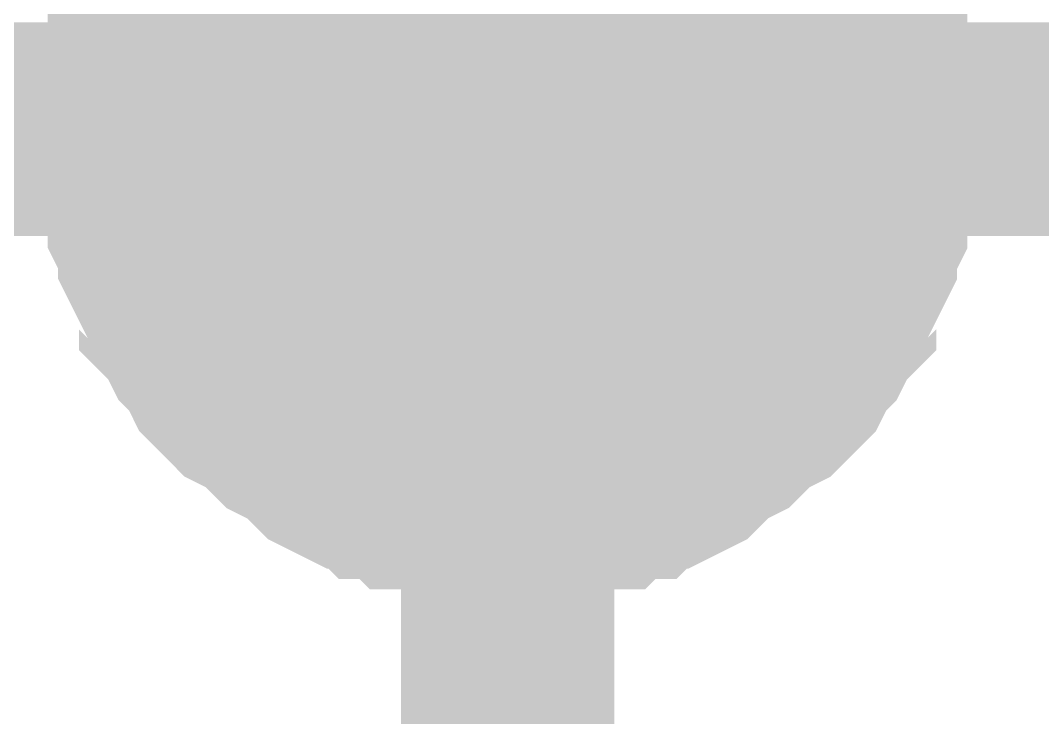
# Model space of a CAD drawing. Header units: inches. Extents: x 0 to 31.5, y 0 to 22.3.
# Drawn here: x 4.3756 to 4.4321, y 17.8674 to 17.906 of the extents above; entities that cross this region are included whole.
import ezdxf

# ---------------------------------------------------------------- set-up
doc = ezdxf.new("R2010")
doc.units = ezdxf.units.IN
doc.header["$MEASUREMENT"] = 0
doc.layers.add('Sheet', color=255, linetype='Continuous')

msp = doc.modelspace()

# ---------------------------------------------------------------- linework, layer by layer
at = {"layer": 'Sheet'}
msp.add_lwpolyline([(4.39, 17.9, 0.02, 0.02, 1), (4.41, 17.9, 0.02, 0.02, 1)], format="xyseb", close=True, dxfattribs=at)
for points in [[(4.382464, 17.899954, 0.0118, 0.0118, 0), (4.382464, 17.901102, 0.0118, 0.0118, 0), (4.382464, 17.902251, 0.0118, 0.0118, 0), (4.382464, 17.902825, 0.0118, 0.0118, 0), (4.383038, 17.903974, 0.0118, 0.0118, 0), (4.383038, 17.905122, 0.0118, 0.0118, 0), (4.383612, 17.905696, 0.0118, 0.0118, 0), (4.383612, 17.906845, 0.0118, 0.0118, 0), (4.384186, 17.907419, 0.0118, 0.0118, 0), (4.38476, 17.908568, 0.0118, 0.0118, 0), (4.38476, 17.909142, 0.0118, 0.0118, 0), (4.385335, 17.91029, 0.0118, 0.0118, 0), (4.385909, 17.910865, 0.0118, 0.0118, 0), (4.386483, 17.911439, 0.0118, 0.0118, 0), (4.387057, 17.912588, 0.0118, 0.0118, 0)], [(4.382464, 17.899954, 0.0118, 0.0118, 0), (4.382464, 17.901102, 0.0118, 0.0118, 0), (4.382464, 17.902251, 0.0118, 0.0118, 0), (4.382464, 17.902825, 0.0118, 0.0118, 0), (4.383038, 17.903974, 0.0118, 0.0118, 0), (4.383038, 17.905122, 0.0118, 0.0118, 0), (4.383612, 17.905696, 0.0118, 0.0118, 0), (4.383612, 17.906845, 0.0118, 0.0118, 0), (4.384186, 17.907419, 0.0118, 0.0118, 0), (4.38476, 17.908568, 0.0118, 0.0118, 0), (4.38476, 17.909142, 0.0118, 0.0118, 0), (4.385335, 17.91029, 0.0118, 0.0118, 0), (4.385909, 17.910865, 0.0118, 0.0118, 0), (4.386483, 17.911439, 0.0118, 0.0118, 0), (4.387057, 17.912588, 0.0118, 0.0118, 0)], [(4.382464, 17.899954, 0.0118, 0.0118, 0), (4.382464, 17.901102, 0.0118, 0.0118, 0), (4.382464, 17.902251, 0.0118, 0.0118, 0), (4.382464, 17.902825, 0.0118, 0.0118, 0), (4.383038, 17.903974, 0.0118, 0.0118, 0), (4.383038, 17.905122, 0.0118, 0.0118, 0), (4.383612, 17.905696, 0.0118, 0.0118, 0), (4.383612, 17.906845, 0.0118, 0.0118, 0), (4.384186, 17.907419, 0.0118, 0.0118, 0), (4.38476, 17.908568, 0.0118, 0.0118, 0), (4.38476, 17.909142, 0.0118, 0.0118, 0), (4.385335, 17.91029, 0.0118, 0.0118, 0), (4.385909, 17.910865, 0.0118, 0.0118, 0), (4.386483, 17.911439, 0.0118, 0.0118, 0), (4.387057, 17.912588, 0.0118, 0.0118, 0)], [(4.382464, 17.899954, 0.0118, 0.0118, 0), (4.382464, 17.901102, 0.0118, 0.0118, 0), (4.382464, 17.902251, 0.0118, 0.0118, 0), (4.382464, 17.902825, 0.0118, 0.0118, 0), (4.383038, 17.903974, 0.0118, 0.0118, 0), (4.383038, 17.905122, 0.0118, 0.0118, 0), (4.383612, 17.905696, 0.0118, 0.0118, 0), (4.383612, 17.906845, 0.0118, 0.0118, 0), (4.384186, 17.907419, 0.0118, 0.0118, 0), (4.38476, 17.908568, 0.0118, 0.0118, 0), (4.38476, 17.909142, 0.0118, 0.0118, 0), (4.385335, 17.91029, 0.0118, 0.0118, 0), (4.385909, 17.910865, 0.0118, 0.0118, 0), (4.386483, 17.911439, 0.0118, 0.0118, 0), (4.387057, 17.912588, 0.0118, 0.0118, 0)], [(4.418061, 17.912588, 0.0118, 0.0118, 0), (4.418635, 17.911439, 0.0118, 0.0118, 0), (4.419209, 17.910865, 0.0118, 0.0118, 0), (4.419783, 17.91029, 0.0118, 0.0118, 0), (4.420358, 17.909142, 0.0118, 0.0118, 0), (4.420358, 17.908568, 0.0118, 0.0118, 0), (4.420932, 17.907419, 0.0118, 0.0118, 0), (4.421506, 17.906845, 0.0118, 0.0118, 0), (4.421506, 17.905696, 0.0118, 0.0118, 0), (4.42208, 17.905122, 0.0118, 0.0118, 0), (4.42208, 17.903974, 0.0118, 0.0118, 0), (4.422654, 17.902825, 0.0118, 0.0118, 0), (4.422654, 17.902251, 0.0118, 0.0118, 0), (4.422654, 17.901102, 0.0118, 0.0118, 0), (4.422654, 17.899954, 0.0118, 0.0118, 0)], [(4.418061, 17.912588, 0.0118, 0.0118, 0), (4.418635, 17.911439, 0.0118, 0.0118, 0), (4.419209, 17.910865, 0.0118, 0.0118, 0), (4.419783, 17.91029, 0.0118, 0.0118, 0), (4.420358, 17.909142, 0.0118, 0.0118, 0), (4.420358, 17.908568, 0.0118, 0.0118, 0), (4.420932, 17.907419, 0.0118, 0.0118, 0), (4.421506, 17.906845, 0.0118, 0.0118, 0), (4.421506, 17.905696, 0.0118, 0.0118, 0), (4.42208, 17.905122, 0.0118, 0.0118, 0), (4.42208, 17.903974, 0.0118, 0.0118, 0), (4.422654, 17.902825, 0.0118, 0.0118, 0), (4.422654, 17.902251, 0.0118, 0.0118, 0), (4.422654, 17.901102, 0.0118, 0.0118, 0), (4.422654, 17.899954, 0.0118, 0.0118, 0)], [(4.418061, 17.912588, 0.0118, 0.0118, 0), (4.418635, 17.911439, 0.0118, 0.0118, 0), (4.419209, 17.910865, 0.0118, 0.0118, 0), (4.419783, 17.91029, 0.0118, 0.0118, 0), (4.420358, 17.909142, 0.0118, 0.0118, 0), (4.420358, 17.908568, 0.0118, 0.0118, 0), (4.420932, 17.907419, 0.0118, 0.0118, 0), (4.421506, 17.906845, 0.0118, 0.0118, 0), (4.421506, 17.905696, 0.0118, 0.0118, 0), (4.42208, 17.905122, 0.0118, 0.0118, 0), (4.42208, 17.903974, 0.0118, 0.0118, 0), (4.422654, 17.902825, 0.0118, 0.0118, 0), (4.422654, 17.902251, 0.0118, 0.0118, 0), (4.422654, 17.901102, 0.0118, 0.0118, 0), (4.422654, 17.899954, 0.0118, 0.0118, 0)], [(4.418061, 17.912588, 0.0118, 0.0118, 0), (4.418635, 17.911439, 0.0118, 0.0118, 0), (4.419209, 17.910865, 0.0118, 0.0118, 0), (4.419783, 17.91029, 0.0118, 0.0118, 0), (4.420358, 17.909142, 0.0118, 0.0118, 0), (4.420358, 17.908568, 0.0118, 0.0118, 0), (4.420932, 17.907419, 0.0118, 0.0118, 0), (4.421506, 17.906845, 0.0118, 0.0118, 0), (4.421506, 17.905696, 0.0118, 0.0118, 0), (4.42208, 17.905122, 0.0118, 0.0118, 0), (4.42208, 17.903974, 0.0118, 0.0118, 0), (4.422654, 17.902825, 0.0118, 0.0118, 0), (4.422654, 17.902251, 0.0118, 0.0118, 0), (4.422654, 17.901102, 0.0118, 0.0118, 0), (4.422654, 17.899954, 0.0118, 0.0118, 0)], [(4.382464, 17.899954, 0.0039, 0.0039, 0), (4.382464, 17.901102, 0.0039, 0.0039, 0), (4.382464, 17.902251, 0.0039, 0.0039, 0), (4.382464, 17.902825, 0.0039, 0.0039, 0), (4.383038, 17.903974, 0.0039, 0.0039, 0), (4.383038, 17.905122, 0.0039, 0.0039, 0), (4.383612, 17.905696, 0.0039, 0.0039, 0), (4.383612, 17.906845, 0.0039, 0.0039, 0), (4.384186, 17.907419, 0.0039, 0.0039, 0), (4.38476, 17.908568, 0.0039, 0.0039, 0)], [(4.382464, 17.899954, 0.0039, 0.0039, 0), (4.382464, 17.901102, 0.0039, 0.0039, 0), (4.382464, 17.902251, 0.0039, 0.0039, 0), (4.382464, 17.902825, 0.0039, 0.0039, 0), (4.383038, 17.903974, 0.0039, 0.0039, 0), (4.383038, 17.905122, 0.0039, 0.0039, 0), (4.383612, 17.905696, 0.0039, 0.0039, 0), (4.383612, 17.906845, 0.0039, 0.0039, 0), (4.384186, 17.907419, 0.0039, 0.0039, 0), (4.38476, 17.908568, 0.0039, 0.0039, 0)], [(4.382464, 17.899954, 0.0039, 0.0039, 0), (4.382464, 17.901102, 0.0039, 0.0039, 0), (4.382464, 17.902251, 0.0039, 0.0039, 0), (4.382464, 17.902825, 0.0039, 0.0039, 0), (4.383038, 17.903974, 0.0039, 0.0039, 0), (4.383038, 17.905122, 0.0039, 0.0039, 0), (4.383612, 17.905696, 0.0039, 0.0039, 0), (4.383612, 17.906845, 0.0039, 0.0039, 0), (4.384186, 17.907419, 0.0039, 0.0039, 0), (4.38476, 17.908568, 0.0039, 0.0039, 0)], [(4.382464, 17.899954, 0.0039, 0.0039, 0), (4.382464, 17.901102, 0.0039, 0.0039, 0), (4.382464, 17.902251, 0.0039, 0.0039, 0), (4.382464, 17.902825, 0.0039, 0.0039, 0), (4.383038, 17.903974, 0.0039, 0.0039, 0), (4.383038, 17.905122, 0.0039, 0.0039, 0), (4.383612, 17.905696, 0.0039, 0.0039, 0), (4.383612, 17.906845, 0.0039, 0.0039, 0), (4.384186, 17.907419, 0.0039, 0.0039, 0), (4.38476, 17.908568, 0.0039, 0.0039, 0)], [(4.420358, 17.908568, 0.0039, 0.0039, 0), (4.420932, 17.907419, 0.0039, 0.0039, 0), (4.421506, 17.906845, 0.0039, 0.0039, 0), (4.421506, 17.905696, 0.0039, 0.0039, 0), (4.42208, 17.905122, 0.0039, 0.0039, 0), (4.42208, 17.903974, 0.0039, 0.0039, 0), (4.422654, 17.902825, 0.0039, 0.0039, 0), (4.422654, 17.902251, 0.0039, 0.0039, 0), (4.422654, 17.901102, 0.0039, 0.0039, 0), (4.422654, 17.899954, 0.0039, 0.0039, 0)], [(4.420358, 17.908568, 0.0039, 0.0039, 0), (4.420932, 17.907419, 0.0039, 0.0039, 0), (4.421506, 17.906845, 0.0039, 0.0039, 0), (4.421506, 17.905696, 0.0039, 0.0039, 0), (4.42208, 17.905122, 0.0039, 0.0039, 0), (4.42208, 17.903974, 0.0039, 0.0039, 0), (4.422654, 17.902825, 0.0039, 0.0039, 0), (4.422654, 17.902251, 0.0039, 0.0039, 0), (4.422654, 17.901102, 0.0039, 0.0039, 0), (4.422654, 17.899954, 0.0039, 0.0039, 0)], [(4.420358, 17.908568, 0.0039, 0.0039, 0), (4.420932, 17.907419, 0.0039, 0.0039, 0), (4.421506, 17.906845, 0.0039, 0.0039, 0), (4.421506, 17.905696, 0.0039, 0.0039, 0), (4.42208, 17.905122, 0.0039, 0.0039, 0), (4.42208, 17.903974, 0.0039, 0.0039, 0), (4.422654, 17.902825, 0.0039, 0.0039, 0), (4.422654, 17.902251, 0.0039, 0.0039, 0), (4.422654, 17.901102, 0.0039, 0.0039, 0), (4.422654, 17.899954, 0.0039, 0.0039, 0)], [(4.420358, 17.908568, 0.0039, 0.0039, 0), (4.420932, 17.907419, 0.0039, 0.0039, 0), (4.421506, 17.906845, 0.0039, 0.0039, 0), (4.421506, 17.905696, 0.0039, 0.0039, 0), (4.42208, 17.905122, 0.0039, 0.0039, 0), (4.42208, 17.903974, 0.0039, 0.0039, 0), (4.422654, 17.902825, 0.0039, 0.0039, 0), (4.422654, 17.902251, 0.0039, 0.0039, 0), (4.422654, 17.901102, 0.0039, 0.0039, 0), (4.422654, 17.899954, 0.0039, 0.0039, 0)], [(3.802575, 17.699534, 0.0118, 0.0118, 0), (4.402559, 17.699534, 0.0118, 0.0118, 0), (4.402559, 17.899954, 0.0118, 0.0118, 0)], [(3.802575, 17.899954, 0.0118, 0.0118, 0), (4.402559, 17.899954, 0.0118, 0.0118, 0), (6.20251, 17.899954, 0.0118, 0.0118, 0), (7.002297, 17.899954, 0.0118, 0.0118, 0)], [(4.402559, 17.879854, 0.0118, 0.0118, 0), (4.401411, 17.879854, 0.0118, 0.0118, 0), (4.400262, 17.879854, 0.0118, 0.0118, 0), (4.399688, 17.879854, 0.0118, 0.0118, 0), (4.39854, 17.880429, 0.0118, 0.0118, 0), (4.397392, 17.880429, 0.0118, 0.0118, 0), (4.396818, 17.881003, 0.0118, 0.0118, 0), (4.395669, 17.881003, 0.0118, 0.0118, 0), (4.395095, 17.881577, 0.0118, 0.0118, 0), (4.393947, 17.881577, 0.0118, 0.0118, 0), (4.392799, 17.882151, 0.0118, 0.0118, 0), (4.392224, 17.882726, 0.0118, 0.0118, 0), (4.39165, 17.8833, 0.0118, 0.0118, 0), (4.390502, 17.883874, 0.0118, 0.0118, 0), (4.389928, 17.884448, 0.0118, 0.0118, 0), (4.389354, 17.885023, 0.0118, 0.0118, 0), (4.388205, 17.885597, 0.0118, 0.0118, 0), (4.387631, 17.886171, 0.0118, 0.0118, 0), (4.387057, 17.886745, 0.0118, 0.0118, 0), (4.386483, 17.887894, 0.0118, 0.0118, 0), (4.385909, 17.888468, 0.0118, 0.0118, 0), (4.385335, 17.889617, 0.0118, 0.0118, 0), (4.38476, 17.890191, 0.0118, 0.0118, 0), (4.38476, 17.89134, 0.0118, 0.0118, 0), (4.384186, 17.891914, 0.0118, 0.0118, 0), (4.383612, 17.893062, 0.0118, 0.0118, 0), (4.383612, 17.893637, 0.0118, 0.0118, 0), (4.383038, 17.894785, 0.0118, 0.0118, 0), (4.383038, 17.895934, 0.0118, 0.0118, 0), (4.382464, 17.897082, 0.0118, 0.0118, 0), (4.382464, 17.897657, 0.0118, 0.0118, 0), (4.382464, 17.898805, 0.0118, 0.0118, 0), (4.382464, 17.899954, 0.0118, 0.0118, 0)], [(4.382464, 17.899954, 0.0118, 0.0118, 0), (4.382464, 17.899954, 0.0118, 0.0118, 0)], [(4.402559, 17.879854, 0.0118, 0.0118, 0), (4.401411, 17.879854, 0.0118, 0.0118, 0), (4.400262, 17.879854, 0.0118, 0.0118, 0), (4.399688, 17.879854, 0.0118, 0.0118, 0), (4.39854, 17.880429, 0.0118, 0.0118, 0), (4.397392, 17.880429, 0.0118, 0.0118, 0), (4.396818, 17.881003, 0.0118, 0.0118, 0), (4.395669, 17.881003, 0.0118, 0.0118, 0), (4.395095, 17.881577, 0.0118, 0.0118, 0), (4.393947, 17.881577, 0.0118, 0.0118, 0), (4.392799, 17.882151, 0.0118, 0.0118, 0), (4.392224, 17.882726, 0.0118, 0.0118, 0), (4.39165, 17.8833, 0.0118, 0.0118, 0), (4.390502, 17.883874, 0.0118, 0.0118, 0), (4.389928, 17.884448, 0.0118, 0.0118, 0), (4.389354, 17.885023, 0.0118, 0.0118, 0), (4.388205, 17.885597, 0.0118, 0.0118, 0), (4.387631, 17.886171, 0.0118, 0.0118, 0), (4.387057, 17.886745, 0.0118, 0.0118, 0), (4.386483, 17.887894, 0.0118, 0.0118, 0), (4.385909, 17.888468, 0.0118, 0.0118, 0), (4.385335, 17.889617, 0.0118, 0.0118, 0), (4.38476, 17.890191, 0.0118, 0.0118, 0), (4.38476, 17.89134, 0.0118, 0.0118, 0), (4.384186, 17.891914, 0.0118, 0.0118, 0), (4.383612, 17.893062, 0.0118, 0.0118, 0), (4.383612, 17.893637, 0.0118, 0.0118, 0), (4.383038, 17.894785, 0.0118, 0.0118, 0), (4.383038, 17.895934, 0.0118, 0.0118, 0), (4.382464, 17.897082, 0.0118, 0.0118, 0), (4.382464, 17.897657, 0.0118, 0.0118, 0), (4.382464, 17.898805, 0.0118, 0.0118, 0), (4.382464, 17.899954, 0.0118, 0.0118, 0)], [(4.382464, 17.899954, 0.0118, 0.0118, 0), (4.382464, 17.899954, 0.0118, 0.0118, 0)], [(4.402559, 17.879854, 0.0118, 0.0118, 0), (4.401411, 17.879854, 0.0118, 0.0118, 0), (4.400262, 17.879854, 0.0118, 0.0118, 0), (4.399688, 17.879854, 0.0118, 0.0118, 0), (4.39854, 17.880429, 0.0118, 0.0118, 0), (4.397392, 17.880429, 0.0118, 0.0118, 0), (4.396818, 17.881003, 0.0118, 0.0118, 0), (4.395669, 17.881003, 0.0118, 0.0118, 0), (4.395095, 17.881577, 0.0118, 0.0118, 0), (4.393947, 17.881577, 0.0118, 0.0118, 0), (4.392799, 17.882151, 0.0118, 0.0118, 0), (4.392224, 17.882726, 0.0118, 0.0118, 0), (4.39165, 17.8833, 0.0118, 0.0118, 0), (4.390502, 17.883874, 0.0118, 0.0118, 0), (4.389928, 17.884448, 0.0118, 0.0118, 0), (4.389354, 17.885023, 0.0118, 0.0118, 0), (4.388205, 17.885597, 0.0118, 0.0118, 0), (4.387631, 17.886171, 0.0118, 0.0118, 0), (4.387057, 17.886745, 0.0118, 0.0118, 0), (4.386483, 17.887894, 0.0118, 0.0118, 0), (4.385909, 17.888468, 0.0118, 0.0118, 0), (4.385335, 17.889617, 0.0118, 0.0118, 0), (4.38476, 17.890191, 0.0118, 0.0118, 0), (4.38476, 17.89134, 0.0118, 0.0118, 0), (4.384186, 17.891914, 0.0118, 0.0118, 0), (4.383612, 17.893062, 0.0118, 0.0118, 0), (4.383612, 17.893637, 0.0118, 0.0118, 0), (4.383038, 17.894785, 0.0118, 0.0118, 0), (4.383038, 17.895934, 0.0118, 0.0118, 0), (4.382464, 17.897082, 0.0118, 0.0118, 0), (4.382464, 17.897657, 0.0118, 0.0118, 0), (4.382464, 17.898805, 0.0118, 0.0118, 0), (4.382464, 17.899954, 0.0118, 0.0118, 0)], [(4.382464, 17.899954, 0.0118, 0.0118, 0), (4.382464, 17.899954, 0.0118, 0.0118, 0)], [(4.402559, 17.879854, 0.0118, 0.0118, 0), (4.401411, 17.879854, 0.0118, 0.0118, 0), (4.400262, 17.879854, 0.0118, 0.0118, 0), (4.399688, 17.879854, 0.0118, 0.0118, 0), (4.39854, 17.880429, 0.0118, 0.0118, 0), (4.397392, 17.880429, 0.0118, 0.0118, 0), (4.396818, 17.881003, 0.0118, 0.0118, 0), (4.395669, 17.881003, 0.0118, 0.0118, 0), (4.395095, 17.881577, 0.0118, 0.0118, 0), (4.393947, 17.881577, 0.0118, 0.0118, 0), (4.392799, 17.882151, 0.0118, 0.0118, 0), (4.392224, 17.882726, 0.0118, 0.0118, 0), (4.39165, 17.8833, 0.0118, 0.0118, 0), (4.390502, 17.883874, 0.0118, 0.0118, 0), (4.389928, 17.884448, 0.0118, 0.0118, 0), (4.389354, 17.885023, 0.0118, 0.0118, 0), (4.388205, 17.885597, 0.0118, 0.0118, 0), (4.387631, 17.886171, 0.0118, 0.0118, 0), (4.387057, 17.886745, 0.0118, 0.0118, 0), (4.386483, 17.887894, 0.0118, 0.0118, 0), (4.385909, 17.888468, 0.0118, 0.0118, 0), (4.385335, 17.889617, 0.0118, 0.0118, 0), (4.38476, 17.890191, 0.0118, 0.0118, 0), (4.38476, 17.89134, 0.0118, 0.0118, 0), (4.384186, 17.891914, 0.0118, 0.0118, 0), (4.383612, 17.893062, 0.0118, 0.0118, 0), (4.383612, 17.893637, 0.0118, 0.0118, 0), (4.383038, 17.894785, 0.0118, 0.0118, 0), (4.383038, 17.895934, 0.0118, 0.0118, 0), (4.382464, 17.897082, 0.0118, 0.0118, 0), (4.382464, 17.897657, 0.0118, 0.0118, 0), (4.382464, 17.898805, 0.0118, 0.0118, 0), (4.382464, 17.899954, 0.0118, 0.0118, 0)], [(4.382464, 17.899954, 0.0118, 0.0118, 0), (4.382464, 17.899954, 0.0118, 0.0118, 0)], [(4.422654, 17.899954, 0.0118, 0.0118, 0), (4.422654, 17.898805, 0.0118, 0.0118, 0), (4.422654, 17.897657, 0.0118, 0.0118, 0), (4.422654, 17.897082, 0.0118, 0.0118, 0), (4.42208, 17.895934, 0.0118, 0.0118, 0), (4.42208, 17.894785, 0.0118, 0.0118, 0), (4.421506, 17.893637, 0.0118, 0.0118, 0), (4.421506, 17.893062, 0.0118, 0.0118, 0), (4.420932, 17.891914, 0.0118, 0.0118, 0), (4.420358, 17.89134, 0.0118, 0.0118, 0), (4.420358, 17.890191, 0.0118, 0.0118, 0), (4.419783, 17.889617, 0.0118, 0.0118, 0), (4.419209, 17.888468, 0.0118, 0.0118, 0), (4.418635, 17.887894, 0.0118, 0.0118, 0), (4.418061, 17.886745, 0.0118, 0.0118, 0), (4.417487, 17.886171, 0.0118, 0.0118, 0), (4.416913, 17.885597, 0.0118, 0.0118, 0), (4.415764, 17.885023, 0.0118, 0.0118, 0), (4.41519, 17.884448, 0.0118, 0.0118, 0), (4.414616, 17.883874, 0.0118, 0.0118, 0), (4.413468, 17.8833, 0.0118, 0.0118, 0), (4.412894, 17.882726, 0.0118, 0.0118, 0), (4.41232, 17.882151, 0.0118, 0.0118, 0), (4.411171, 17.881577, 0.0118, 0.0118, 0), (4.410023, 17.881577, 0.0118, 0.0118, 0), (4.409449, 17.881003, 0.0118, 0.0118, 0), (4.408301, 17.881003, 0.0118, 0.0118, 0), (4.407726, 17.880429, 0.0118, 0.0118, 0), (4.406578, 17.880429, 0.0118, 0.0118, 0), (4.40543, 17.879854, 0.0118, 0.0118, 0), (4.404856, 17.879854, 0.0118, 0.0118, 0), (4.403707, 17.879854, 0.0118, 0.0118, 0), (4.402559, 17.879854, 0.0118, 0.0118, 0)], [(4.422654, 17.899954, 0.0118, 0.0118, 0), (4.422654, 17.898805, 0.0118, 0.0118, 0), (4.422654, 17.897657, 0.0118, 0.0118, 0), (4.422654, 17.897082, 0.0118, 0.0118, 0), (4.42208, 17.895934, 0.0118, 0.0118, 0), (4.42208, 17.894785, 0.0118, 0.0118, 0), (4.421506, 17.893637, 0.0118, 0.0118, 0), (4.421506, 17.893062, 0.0118, 0.0118, 0), (4.420932, 17.891914, 0.0118, 0.0118, 0), (4.420358, 17.89134, 0.0118, 0.0118, 0), (4.420358, 17.890191, 0.0118, 0.0118, 0), (4.419783, 17.889617, 0.0118, 0.0118, 0), (4.419209, 17.888468, 0.0118, 0.0118, 0), (4.418635, 17.887894, 0.0118, 0.0118, 0), (4.418061, 17.886745, 0.0118, 0.0118, 0), (4.417487, 17.886171, 0.0118, 0.0118, 0), (4.416913, 17.885597, 0.0118, 0.0118, 0), (4.415764, 17.885023, 0.0118, 0.0118, 0), (4.41519, 17.884448, 0.0118, 0.0118, 0), (4.414616, 17.883874, 0.0118, 0.0118, 0), (4.413468, 17.8833, 0.0118, 0.0118, 0), (4.412894, 17.882726, 0.0118, 0.0118, 0), (4.41232, 17.882151, 0.0118, 0.0118, 0), (4.411171, 17.881577, 0.0118, 0.0118, 0), (4.410023, 17.881577, 0.0118, 0.0118, 0), (4.409449, 17.881003, 0.0118, 0.0118, 0), (4.408301, 17.881003, 0.0118, 0.0118, 0), (4.407726, 17.880429, 0.0118, 0.0118, 0), (4.406578, 17.880429, 0.0118, 0.0118, 0), (4.40543, 17.879854, 0.0118, 0.0118, 0), (4.404856, 17.879854, 0.0118, 0.0118, 0), (4.403707, 17.879854, 0.0118, 0.0118, 0), (4.402559, 17.879854, 0.0118, 0.0118, 0)], [(4.422654, 17.899954, 0.0118, 0.0118, 0), (4.422654, 17.898805, 0.0118, 0.0118, 0), (4.422654, 17.897657, 0.0118, 0.0118, 0), (4.422654, 17.897082, 0.0118, 0.0118, 0), (4.42208, 17.895934, 0.0118, 0.0118, 0), (4.42208, 17.894785, 0.0118, 0.0118, 0), (4.421506, 17.893637, 0.0118, 0.0118, 0), (4.421506, 17.893062, 0.0118, 0.0118, 0), (4.420932, 17.891914, 0.0118, 0.0118, 0), (4.420358, 17.89134, 0.0118, 0.0118, 0), (4.420358, 17.890191, 0.0118, 0.0118, 0), (4.419783, 17.889617, 0.0118, 0.0118, 0), (4.419209, 17.888468, 0.0118, 0.0118, 0), (4.418635, 17.887894, 0.0118, 0.0118, 0), (4.418061, 17.886745, 0.0118, 0.0118, 0), (4.417487, 17.886171, 0.0118, 0.0118, 0), (4.416913, 17.885597, 0.0118, 0.0118, 0), (4.415764, 17.885023, 0.0118, 0.0118, 0), (4.41519, 17.884448, 0.0118, 0.0118, 0), (4.414616, 17.883874, 0.0118, 0.0118, 0), (4.413468, 17.8833, 0.0118, 0.0118, 0), (4.412894, 17.882726, 0.0118, 0.0118, 0), (4.41232, 17.882151, 0.0118, 0.0118, 0), (4.411171, 17.881577, 0.0118, 0.0118, 0), (4.410023, 17.881577, 0.0118, 0.0118, 0), (4.409449, 17.881003, 0.0118, 0.0118, 0), (4.408301, 17.881003, 0.0118, 0.0118, 0), (4.407726, 17.880429, 0.0118, 0.0118, 0), (4.406578, 17.880429, 0.0118, 0.0118, 0), (4.40543, 17.879854, 0.0118, 0.0118, 0), (4.404856, 17.879854, 0.0118, 0.0118, 0), (4.403707, 17.879854, 0.0118, 0.0118, 0), (4.402559, 17.879854, 0.0118, 0.0118, 0)], [(4.422654, 17.899954, 0.0118, 0.0118, 0), (4.422654, 17.898805, 0.0118, 0.0118, 0), (4.422654, 17.897657, 0.0118, 0.0118, 0), (4.422654, 17.897082, 0.0118, 0.0118, 0), (4.42208, 17.895934, 0.0118, 0.0118, 0), (4.42208, 17.894785, 0.0118, 0.0118, 0), (4.421506, 17.893637, 0.0118, 0.0118, 0), (4.421506, 17.893062, 0.0118, 0.0118, 0), (4.420932, 17.891914, 0.0118, 0.0118, 0), (4.420358, 17.89134, 0.0118, 0.0118, 0), (4.420358, 17.890191, 0.0118, 0.0118, 0), (4.419783, 17.889617, 0.0118, 0.0118, 0), (4.419209, 17.888468, 0.0118, 0.0118, 0), (4.418635, 17.887894, 0.0118, 0.0118, 0), (4.418061, 17.886745, 0.0118, 0.0118, 0), (4.417487, 17.886171, 0.0118, 0.0118, 0), (4.416913, 17.885597, 0.0118, 0.0118, 0), (4.415764, 17.885023, 0.0118, 0.0118, 0), (4.41519, 17.884448, 0.0118, 0.0118, 0), (4.414616, 17.883874, 0.0118, 0.0118, 0), (4.413468, 17.8833, 0.0118, 0.0118, 0), (4.412894, 17.882726, 0.0118, 0.0118, 0), (4.41232, 17.882151, 0.0118, 0.0118, 0), (4.411171, 17.881577, 0.0118, 0.0118, 0), (4.410023, 17.881577, 0.0118, 0.0118, 0), (4.409449, 17.881003, 0.0118, 0.0118, 0), (4.408301, 17.881003, 0.0118, 0.0118, 0), (4.407726, 17.880429, 0.0118, 0.0118, 0), (4.406578, 17.880429, 0.0118, 0.0118, 0), (4.40543, 17.879854, 0.0118, 0.0118, 0), (4.404856, 17.879854, 0.0118, 0.0118, 0), (4.403707, 17.879854, 0.0118, 0.0118, 0), (4.402559, 17.879854, 0.0118, 0.0118, 0)], [(4.422654, 17.899954, 0.0118, 0.0118, 0), (4.422654, 17.899954, 0.0118, 0.0118, 0), (4.422654, 17.899954, 0.0118, 0.0118, 0), (4.422654, 17.899954, 0.0118, 0.0118, 0), (4.422654, 17.899954, 0.0118, 0.0118, 0), (4.422654, 17.899954, 0.0118, 0.0118, 0), (4.422654, 17.899954, 0.0118, 0.0118, 0), (4.422654, 17.899954, 0.0118, 0.0118, 0), (4.422654, 17.899954, 0.0118, 0.0118, 0), (4.422654, 17.899954, 0.0118, 0.0118, 0), (4.422654, 17.899954, 0.0118, 0.0118, 0), (4.422654, 17.899954, 0.0118, 0.0118, 0), (4.422654, 17.899954, 0.0118, 0.0118, 0), (4.422654, 17.899954, 0.0118, 0.0118, 0), (4.422654, 17.899954, 0.0118, 0.0118, 0), (4.422654, 17.899954, 0.0118, 0.0118, 0), (4.422654, 17.899954, 0.0118, 0.0118, 0), (4.422654, 17.899954, 0.0118, 0.0118, 0), (4.422654, 17.899954, 0.0118, 0.0118, 0), (4.422654, 17.899954, 0.0118, 0.0118, 0), (4.422654, 17.899954, 0.0118, 0.0118, 0), (4.422654, 17.899954, 0.0118, 0.0118, 0), (4.422654, 17.899954, 0.0118, 0.0118, 0), (4.422654, 17.899954, 0.0118, 0.0118, 0), (4.422654, 17.899954, 0.0118, 0.0118, 0), (4.422654, 17.899954, 0.0118, 0.0118, 0), (4.422654, 17.899954, 0.0118, 0.0118, 0), (4.422654, 17.899954, 0.0118, 0.0118, 0), (4.422654, 17.899954, 0.0118, 0.0118, 0), (4.422654, 17.899954, 0.0118, 0.0118, 0), (4.422654, 17.899954, 0.0118, 0.0118, 0), (4.422654, 17.899954, 0.0118, 0.0118, 0), (4.422654, 17.899954, 0.0118, 0.0118, 0)], [(4.422654, 17.899954, 0.0118, 0.0118, 0), (4.422654, 17.899954, 0.0118, 0.0118, 0)], [(4.422654, 17.899954, 0.0118, 0.0118, 0), (4.422654, 17.899954, 0.0118, 0.0118, 0), (4.422654, 17.899954, 0.0118, 0.0118, 0), (4.422654, 17.899954, 0.0118, 0.0118, 0), (4.422654, 17.899954, 0.0118, 0.0118, 0), (4.422654, 17.899954, 0.0118, 0.0118, 0), (4.422654, 17.899954, 0.0118, 0.0118, 0), (4.422654, 17.899954, 0.0118, 0.0118, 0), (4.422654, 17.899954, 0.0118, 0.0118, 0), (4.422654, 17.899954, 0.0118, 0.0118, 0), (4.422654, 17.899954, 0.0118, 0.0118, 0), (4.422654, 17.899954, 0.0118, 0.0118, 0), (4.422654, 17.899954, 0.0118, 0.0118, 0), (4.422654, 17.899954, 0.0118, 0.0118, 0), (4.422654, 17.899954, 0.0118, 0.0118, 0), (4.422654, 17.899954, 0.0118, 0.0118, 0), (4.422654, 17.899954, 0.0118, 0.0118, 0), (4.422654, 17.899954, 0.0118, 0.0118, 0), (4.422654, 17.899954, 0.0118, 0.0118, 0), (4.422654, 17.899954, 0.0118, 0.0118, 0), (4.422654, 17.899954, 0.0118, 0.0118, 0), (4.422654, 17.899954, 0.0118, 0.0118, 0), (4.422654, 17.899954, 0.0118, 0.0118, 0), (4.422654, 17.899954, 0.0118, 0.0118, 0), (4.422654, 17.899954, 0.0118, 0.0118, 0), (4.422654, 17.899954, 0.0118, 0.0118, 0), (4.422654, 17.899954, 0.0118, 0.0118, 0), (4.422654, 17.899954, 0.0118, 0.0118, 0), (4.422654, 17.899954, 0.0118, 0.0118, 0), (4.422654, 17.899954, 0.0118, 0.0118, 0), (4.422654, 17.899954, 0.0118, 0.0118, 0), (4.422654, 17.899954, 0.0118, 0.0118, 0), (4.422654, 17.899954, 0.0118, 0.0118, 0)], [(4.422654, 17.899954, 0.0118, 0.0118, 0), (4.422654, 17.899954, 0.0118, 0.0118, 0)], [(4.422654, 17.899954, 0.0118, 0.0118, 0), (4.422654, 17.899954, 0.0118, 0.0118, 0), (4.422654, 17.899954, 0.0118, 0.0118, 0), (4.422654, 17.899954, 0.0118, 0.0118, 0), (4.422654, 17.899954, 0.0118, 0.0118, 0), (4.422654, 17.899954, 0.0118, 0.0118, 0), (4.422654, 17.899954, 0.0118, 0.0118, 0), (4.422654, 17.899954, 0.0118, 0.0118, 0), (4.422654, 17.899954, 0.0118, 0.0118, 0), (4.422654, 17.899954, 0.0118, 0.0118, 0), (4.422654, 17.899954, 0.0118, 0.0118, 0), (4.422654, 17.899954, 0.0118, 0.0118, 0), (4.422654, 17.899954, 0.0118, 0.0118, 0), (4.422654, 17.899954, 0.0118, 0.0118, 0), (4.422654, 17.899954, 0.0118, 0.0118, 0), (4.422654, 17.899954, 0.0118, 0.0118, 0), (4.422654, 17.899954, 0.0118, 0.0118, 0), (4.422654, 17.899954, 0.0118, 0.0118, 0), (4.422654, 17.899954, 0.0118, 0.0118, 0), (4.422654, 17.899954, 0.0118, 0.0118, 0), (4.422654, 17.899954, 0.0118, 0.0118, 0), (4.422654, 17.899954, 0.0118, 0.0118, 0), (4.422654, 17.899954, 0.0118, 0.0118, 0), (4.422654, 17.899954, 0.0118, 0.0118, 0), (4.422654, 17.899954, 0.0118, 0.0118, 0), (4.422654, 17.899954, 0.0118, 0.0118, 0), (4.422654, 17.899954, 0.0118, 0.0118, 0), (4.422654, 17.899954, 0.0118, 0.0118, 0), (4.422654, 17.899954, 0.0118, 0.0118, 0), (4.422654, 17.899954, 0.0118, 0.0118, 0), (4.422654, 17.899954, 0.0118, 0.0118, 0), (4.422654, 17.899954, 0.0118, 0.0118, 0), (4.422654, 17.899954, 0.0118, 0.0118, 0)], [(4.422654, 17.899954, 0.0118, 0.0118, 0), (4.422654, 17.899954, 0.0118, 0.0118, 0)], [(4.422654, 17.899954, 0.0118, 0.0118, 0), (4.422654, 17.899954, 0.0118, 0.0118, 0), (4.422654, 17.899954, 0.0118, 0.0118, 0), (4.422654, 17.899954, 0.0118, 0.0118, 0), (4.422654, 17.899954, 0.0118, 0.0118, 0), (4.422654, 17.899954, 0.0118, 0.0118, 0), (4.422654, 17.899954, 0.0118, 0.0118, 0), (4.422654, 17.899954, 0.0118, 0.0118, 0), (4.422654, 17.899954, 0.0118, 0.0118, 0), (4.422654, 17.899954, 0.0118, 0.0118, 0), (4.422654, 17.899954, 0.0118, 0.0118, 0), (4.422654, 17.899954, 0.0118, 0.0118, 0), (4.422654, 17.899954, 0.0118, 0.0118, 0), (4.422654, 17.899954, 0.0118, 0.0118, 0), (4.422654, 17.899954, 0.0118, 0.0118, 0), (4.422654, 17.899954, 0.0118, 0.0118, 0), (4.422654, 17.899954, 0.0118, 0.0118, 0), (4.422654, 17.899954, 0.0118, 0.0118, 0), (4.422654, 17.899954, 0.0118, 0.0118, 0), (4.422654, 17.899954, 0.0118, 0.0118, 0), (4.422654, 17.899954, 0.0118, 0.0118, 0), (4.422654, 17.899954, 0.0118, 0.0118, 0), (4.422654, 17.899954, 0.0118, 0.0118, 0), (4.422654, 17.899954, 0.0118, 0.0118, 0), (4.422654, 17.899954, 0.0118, 0.0118, 0), (4.422654, 17.899954, 0.0118, 0.0118, 0), (4.422654, 17.899954, 0.0118, 0.0118, 0), (4.422654, 17.899954, 0.0118, 0.0118, 0), (4.422654, 17.899954, 0.0118, 0.0118, 0), (4.422654, 17.899954, 0.0118, 0.0118, 0), (4.422654, 17.899954, 0.0118, 0.0118, 0), (4.422654, 17.899954, 0.0118, 0.0118, 0), (4.422654, 17.899954, 0.0118, 0.0118, 0)], [(4.422654, 17.899954, 0.0118, 0.0118, 0), (4.422654, 17.899954, 0.0118, 0.0118, 0)], [(4.402559, 17.879854, 0.0039, 0.0039, 0), (4.401411, 17.879854, 0.0039, 0.0039, 0), (4.400262, 17.879854, 0.0039, 0.0039, 0), (4.399688, 17.879854, 0.0039, 0.0039, 0), (4.39854, 17.880429, 0.0039, 0.0039, 0), (4.397392, 17.880429, 0.0039, 0.0039, 0), (4.396818, 17.881003, 0.0039, 0.0039, 0), (4.395669, 17.881003, 0.0039, 0.0039, 0), (4.395095, 17.881577, 0.0039, 0.0039, 0), (4.393947, 17.881577, 0.0039, 0.0039, 0), (4.392799, 17.882151, 0.0039, 0.0039, 0), (4.392224, 17.882726, 0.0039, 0.0039, 0), (4.39165, 17.8833, 0.0039, 0.0039, 0), (4.390502, 17.883874, 0.0039, 0.0039, 0), (4.389928, 17.884448, 0.0039, 0.0039, 0), (4.389354, 17.885023, 0.0039, 0.0039, 0), (4.388205, 17.885597, 0.0039, 0.0039, 0), (4.387631, 17.886171, 0.0039, 0.0039, 0), (4.387057, 17.886745, 0.0039, 0.0039, 0), (4.386483, 17.887894, 0.0039, 0.0039, 0), (4.385909, 17.888468, 0.0039, 0.0039, 0), (4.385335, 17.889617, 0.0039, 0.0039, 0), (4.38476, 17.890191, 0.0039, 0.0039, 0), (4.38476, 17.89134, 0.0039, 0.0039, 0), (4.384186, 17.891914, 0.0039, 0.0039, 0), (4.383612, 17.893062, 0.0039, 0.0039, 0), (4.383612, 17.893637, 0.0039, 0.0039, 0), (4.383038, 17.894785, 0.0039, 0.0039, 0), (4.383038, 17.895934, 0.0039, 0.0039, 0), (4.382464, 17.897082, 0.0039, 0.0039, 0), (4.382464, 17.897657, 0.0039, 0.0039, 0), (4.382464, 17.898805, 0.0039, 0.0039, 0), (4.382464, 17.899954, 0.0039, 0.0039, 0)], [(4.382464, 17.899954, 0.0039, 0.0039, 0), (4.382464, 17.899954, 0.0039, 0.0039, 0)], [(4.402559, 17.879854, 0.0039, 0.0039, 0), (4.401411, 17.879854, 0.0039, 0.0039, 0), (4.400262, 17.879854, 0.0039, 0.0039, 0), (4.399688, 17.879854, 0.0039, 0.0039, 0), (4.39854, 17.880429, 0.0039, 0.0039, 0), (4.397392, 17.880429, 0.0039, 0.0039, 0), (4.396818, 17.881003, 0.0039, 0.0039, 0), (4.395669, 17.881003, 0.0039, 0.0039, 0), (4.395095, 17.881577, 0.0039, 0.0039, 0), (4.393947, 17.881577, 0.0039, 0.0039, 0), (4.392799, 17.882151, 0.0039, 0.0039, 0), (4.392224, 17.882726, 0.0039, 0.0039, 0), (4.39165, 17.8833, 0.0039, 0.0039, 0), (4.390502, 17.883874, 0.0039, 0.0039, 0), (4.389928, 17.884448, 0.0039, 0.0039, 0), (4.389354, 17.885023, 0.0039, 0.0039, 0), (4.388205, 17.885597, 0.0039, 0.0039, 0), (4.387631, 17.886171, 0.0039, 0.0039, 0), (4.387057, 17.886745, 0.0039, 0.0039, 0), (4.386483, 17.887894, 0.0039, 0.0039, 0), (4.385909, 17.888468, 0.0039, 0.0039, 0), (4.385335, 17.889617, 0.0039, 0.0039, 0), (4.38476, 17.890191, 0.0039, 0.0039, 0), (4.38476, 17.89134, 0.0039, 0.0039, 0), (4.384186, 17.891914, 0.0039, 0.0039, 0), (4.383612, 17.893062, 0.0039, 0.0039, 0), (4.383612, 17.893637, 0.0039, 0.0039, 0), (4.383038, 17.894785, 0.0039, 0.0039, 0), (4.383038, 17.895934, 0.0039, 0.0039, 0), (4.382464, 17.897082, 0.0039, 0.0039, 0), (4.382464, 17.897657, 0.0039, 0.0039, 0), (4.382464, 17.898805, 0.0039, 0.0039, 0), (4.382464, 17.899954, 0.0039, 0.0039, 0)], [(4.382464, 17.899954, 0.0039, 0.0039, 0), (4.382464, 17.899954, 0.0039, 0.0039, 0)], [(4.402559, 17.879854, 0.0039, 0.0039, 0), (4.401411, 17.879854, 0.0039, 0.0039, 0), (4.400262, 17.879854, 0.0039, 0.0039, 0), (4.399688, 17.879854, 0.0039, 0.0039, 0), (4.39854, 17.880429, 0.0039, 0.0039, 0), (4.397392, 17.880429, 0.0039, 0.0039, 0), (4.396818, 17.881003, 0.0039, 0.0039, 0), (4.395669, 17.881003, 0.0039, 0.0039, 0), (4.395095, 17.881577, 0.0039, 0.0039, 0), (4.393947, 17.881577, 0.0039, 0.0039, 0), (4.392799, 17.882151, 0.0039, 0.0039, 0), (4.392224, 17.882726, 0.0039, 0.0039, 0), (4.39165, 17.8833, 0.0039, 0.0039, 0), (4.390502, 17.883874, 0.0039, 0.0039, 0), (4.389928, 17.884448, 0.0039, 0.0039, 0), (4.389354, 17.885023, 0.0039, 0.0039, 0), (4.388205, 17.885597, 0.0039, 0.0039, 0), (4.387631, 17.886171, 0.0039, 0.0039, 0), (4.387057, 17.886745, 0.0039, 0.0039, 0), (4.386483, 17.887894, 0.0039, 0.0039, 0), (4.385909, 17.888468, 0.0039, 0.0039, 0), (4.385335, 17.889617, 0.0039, 0.0039, 0), (4.38476, 17.890191, 0.0039, 0.0039, 0), (4.38476, 17.89134, 0.0039, 0.0039, 0), (4.384186, 17.891914, 0.0039, 0.0039, 0), (4.383612, 17.893062, 0.0039, 0.0039, 0), (4.383612, 17.893637, 0.0039, 0.0039, 0), (4.383038, 17.894785, 0.0039, 0.0039, 0), (4.383038, 17.895934, 0.0039, 0.0039, 0), (4.382464, 17.897082, 0.0039, 0.0039, 0), (4.382464, 17.897657, 0.0039, 0.0039, 0), (4.382464, 17.898805, 0.0039, 0.0039, 0), (4.382464, 17.899954, 0.0039, 0.0039, 0)], [(4.382464, 17.899954, 0.0039, 0.0039, 0), (4.382464, 17.899954, 0.0039, 0.0039, 0)], [(4.402559, 17.879854, 0.0039, 0.0039, 0), (4.401411, 17.879854, 0.0039, 0.0039, 0), (4.400262, 17.879854, 0.0039, 0.0039, 0), (4.399688, 17.879854, 0.0039, 0.0039, 0), (4.39854, 17.880429, 0.0039, 0.0039, 0), (4.397392, 17.880429, 0.0039, 0.0039, 0), (4.396818, 17.881003, 0.0039, 0.0039, 0), (4.395669, 17.881003, 0.0039, 0.0039, 0), (4.395095, 17.881577, 0.0039, 0.0039, 0), (4.393947, 17.881577, 0.0039, 0.0039, 0), (4.392799, 17.882151, 0.0039, 0.0039, 0), (4.392224, 17.882726, 0.0039, 0.0039, 0), (4.39165, 17.8833, 0.0039, 0.0039, 0), (4.390502, 17.883874, 0.0039, 0.0039, 0), (4.389928, 17.884448, 0.0039, 0.0039, 0), (4.389354, 17.885023, 0.0039, 0.0039, 0), (4.388205, 17.885597, 0.0039, 0.0039, 0), (4.387631, 17.886171, 0.0039, 0.0039, 0), (4.387057, 17.886745, 0.0039, 0.0039, 0), (4.386483, 17.887894, 0.0039, 0.0039, 0), (4.385909, 17.888468, 0.0039, 0.0039, 0), (4.385335, 17.889617, 0.0039, 0.0039, 0), (4.38476, 17.890191, 0.0039, 0.0039, 0), (4.38476, 17.89134, 0.0039, 0.0039, 0), (4.384186, 17.891914, 0.0039, 0.0039, 0), (4.383612, 17.893062, 0.0039, 0.0039, 0), (4.383612, 17.893637, 0.0039, 0.0039, 0), (4.383038, 17.894785, 0.0039, 0.0039, 0), (4.383038, 17.895934, 0.0039, 0.0039, 0), (4.382464, 17.897082, 0.0039, 0.0039, 0), (4.382464, 17.897657, 0.0039, 0.0039, 0), (4.382464, 17.898805, 0.0039, 0.0039, 0), (4.382464, 17.899954, 0.0039, 0.0039, 0)], [(4.382464, 17.899954, 0.0039, 0.0039, 0), (4.382464, 17.899954, 0.0039, 0.0039, 0)], [(4.422654, 17.899954, 0.0039, 0.0039, 0), (4.422654, 17.898805, 0.0039, 0.0039, 0), (4.422654, 17.897657, 0.0039, 0.0039, 0), (4.422654, 17.897082, 0.0039, 0.0039, 0), (4.42208, 17.895934, 0.0039, 0.0039, 0), (4.42208, 17.894785, 0.0039, 0.0039, 0), (4.421506, 17.893637, 0.0039, 0.0039, 0), (4.421506, 17.893062, 0.0039, 0.0039, 0), (4.420932, 17.891914, 0.0039, 0.0039, 0), (4.420358, 17.89134, 0.0039, 0.0039, 0), (4.420358, 17.890191, 0.0039, 0.0039, 0), (4.419783, 17.889617, 0.0039, 0.0039, 0), (4.419209, 17.888468, 0.0039, 0.0039, 0), (4.418635, 17.887894, 0.0039, 0.0039, 0), (4.418061, 17.886745, 0.0039, 0.0039, 0), (4.417487, 17.886171, 0.0039, 0.0039, 0), (4.416913, 17.885597, 0.0039, 0.0039, 0), (4.415764, 17.885023, 0.0039, 0.0039, 0), (4.41519, 17.884448, 0.0039, 0.0039, 0), (4.414616, 17.883874, 0.0039, 0.0039, 0), (4.413468, 17.8833, 0.0039, 0.0039, 0), (4.412894, 17.882726, 0.0039, 0.0039, 0), (4.41232, 17.882151, 0.0039, 0.0039, 0), (4.411171, 17.881577, 0.0039, 0.0039, 0), (4.410023, 17.881577, 0.0039, 0.0039, 0), (4.409449, 17.881003, 0.0039, 0.0039, 0), (4.408301, 17.881003, 0.0039, 0.0039, 0), (4.407726, 17.880429, 0.0039, 0.0039, 0), (4.406578, 17.880429, 0.0039, 0.0039, 0), (4.40543, 17.879854, 0.0039, 0.0039, 0), (4.404856, 17.879854, 0.0039, 0.0039, 0), (4.403707, 17.879854, 0.0039, 0.0039, 0), (4.402559, 17.879854, 0.0039, 0.0039, 0)], [(4.422654, 17.899954, 0.0039, 0.0039, 0), (4.422654, 17.898805, 0.0039, 0.0039, 0), (4.422654, 17.897657, 0.0039, 0.0039, 0), (4.422654, 17.897082, 0.0039, 0.0039, 0), (4.42208, 17.895934, 0.0039, 0.0039, 0), (4.42208, 17.894785, 0.0039, 0.0039, 0), (4.421506, 17.893637, 0.0039, 0.0039, 0), (4.421506, 17.893062, 0.0039, 0.0039, 0), (4.420932, 17.891914, 0.0039, 0.0039, 0), (4.420358, 17.89134, 0.0039, 0.0039, 0), (4.420358, 17.890191, 0.0039, 0.0039, 0), (4.419783, 17.889617, 0.0039, 0.0039, 0), (4.419209, 17.888468, 0.0039, 0.0039, 0), (4.418635, 17.887894, 0.0039, 0.0039, 0), (4.418061, 17.886745, 0.0039, 0.0039, 0), (4.417487, 17.886171, 0.0039, 0.0039, 0), (4.416913, 17.885597, 0.0039, 0.0039, 0), (4.415764, 17.885023, 0.0039, 0.0039, 0), (4.41519, 17.884448, 0.0039, 0.0039, 0), (4.414616, 17.883874, 0.0039, 0.0039, 0), (4.413468, 17.8833, 0.0039, 0.0039, 0), (4.412894, 17.882726, 0.0039, 0.0039, 0), (4.41232, 17.882151, 0.0039, 0.0039, 0), (4.411171, 17.881577, 0.0039, 0.0039, 0), (4.410023, 17.881577, 0.0039, 0.0039, 0), (4.409449, 17.881003, 0.0039, 0.0039, 0), (4.408301, 17.881003, 0.0039, 0.0039, 0), (4.407726, 17.880429, 0.0039, 0.0039, 0), (4.406578, 17.880429, 0.0039, 0.0039, 0), (4.40543, 17.879854, 0.0039, 0.0039, 0), (4.404856, 17.879854, 0.0039, 0.0039, 0), (4.403707, 17.879854, 0.0039, 0.0039, 0), (4.402559, 17.879854, 0.0039, 0.0039, 0)], [(4.422654, 17.899954, 0.0039, 0.0039, 0), (4.422654, 17.898805, 0.0039, 0.0039, 0), (4.422654, 17.897657, 0.0039, 0.0039, 0), (4.422654, 17.897082, 0.0039, 0.0039, 0), (4.42208, 17.895934, 0.0039, 0.0039, 0), (4.42208, 17.894785, 0.0039, 0.0039, 0), (4.421506, 17.893637, 0.0039, 0.0039, 0), (4.421506, 17.893062, 0.0039, 0.0039, 0), (4.420932, 17.891914, 0.0039, 0.0039, 0), (4.420358, 17.89134, 0.0039, 0.0039, 0), (4.420358, 17.890191, 0.0039, 0.0039, 0), (4.419783, 17.889617, 0.0039, 0.0039, 0), (4.419209, 17.888468, 0.0039, 0.0039, 0), (4.418635, 17.887894, 0.0039, 0.0039, 0), (4.418061, 17.886745, 0.0039, 0.0039, 0), (4.417487, 17.886171, 0.0039, 0.0039, 0), (4.416913, 17.885597, 0.0039, 0.0039, 0), (4.415764, 17.885023, 0.0039, 0.0039, 0), (4.41519, 17.884448, 0.0039, 0.0039, 0), (4.414616, 17.883874, 0.0039, 0.0039, 0), (4.413468, 17.8833, 0.0039, 0.0039, 0), (4.412894, 17.882726, 0.0039, 0.0039, 0), (4.41232, 17.882151, 0.0039, 0.0039, 0), (4.411171, 17.881577, 0.0039, 0.0039, 0), (4.410023, 17.881577, 0.0039, 0.0039, 0), (4.409449, 17.881003, 0.0039, 0.0039, 0), (4.408301, 17.881003, 0.0039, 0.0039, 0), (4.407726, 17.880429, 0.0039, 0.0039, 0), (4.406578, 17.880429, 0.0039, 0.0039, 0), (4.40543, 17.879854, 0.0039, 0.0039, 0), (4.404856, 17.879854, 0.0039, 0.0039, 0), (4.403707, 17.879854, 0.0039, 0.0039, 0), (4.402559, 17.879854, 0.0039, 0.0039, 0)], [(4.422654, 17.899954, 0.0039, 0.0039, 0), (4.422654, 17.898805, 0.0039, 0.0039, 0), (4.422654, 17.897657, 0.0039, 0.0039, 0), (4.422654, 17.897082, 0.0039, 0.0039, 0), (4.42208, 17.895934, 0.0039, 0.0039, 0), (4.42208, 17.894785, 0.0039, 0.0039, 0), (4.421506, 17.893637, 0.0039, 0.0039, 0), (4.421506, 17.893062, 0.0039, 0.0039, 0), (4.420932, 17.891914, 0.0039, 0.0039, 0), (4.420358, 17.89134, 0.0039, 0.0039, 0), (4.420358, 17.890191, 0.0039, 0.0039, 0), (4.419783, 17.889617, 0.0039, 0.0039, 0), (4.419209, 17.888468, 0.0039, 0.0039, 0), (4.418635, 17.887894, 0.0039, 0.0039, 0), (4.418061, 17.886745, 0.0039, 0.0039, 0), (4.417487, 17.886171, 0.0039, 0.0039, 0), (4.416913, 17.885597, 0.0039, 0.0039, 0), (4.415764, 17.885023, 0.0039, 0.0039, 0), (4.41519, 17.884448, 0.0039, 0.0039, 0), (4.414616, 17.883874, 0.0039, 0.0039, 0), (4.413468, 17.8833, 0.0039, 0.0039, 0), (4.412894, 17.882726, 0.0039, 0.0039, 0), (4.41232, 17.882151, 0.0039, 0.0039, 0), (4.411171, 17.881577, 0.0039, 0.0039, 0), (4.410023, 17.881577, 0.0039, 0.0039, 0), (4.409449, 17.881003, 0.0039, 0.0039, 0), (4.408301, 17.881003, 0.0039, 0.0039, 0), (4.407726, 17.880429, 0.0039, 0.0039, 0), (4.406578, 17.880429, 0.0039, 0.0039, 0), (4.40543, 17.879854, 0.0039, 0.0039, 0), (4.404856, 17.879854, 0.0039, 0.0039, 0), (4.403707, 17.879854, 0.0039, 0.0039, 0), (4.402559, 17.879854, 0.0039, 0.0039, 0)], [(4.422654, 17.899954, 0.0039, 0.0039, 0), (4.422654, 17.899954, 0.0039, 0.0039, 0), (4.422654, 17.899954, 0.0039, 0.0039, 0), (4.422654, 17.899954, 0.0039, 0.0039, 0), (4.422654, 17.899954, 0.0039, 0.0039, 0), (4.422654, 17.899954, 0.0039, 0.0039, 0), (4.422654, 17.899954, 0.0039, 0.0039, 0), (4.422654, 17.899954, 0.0039, 0.0039, 0), (4.422654, 17.899954, 0.0039, 0.0039, 0), (4.422654, 17.899954, 0.0039, 0.0039, 0), (4.422654, 17.899954, 0.0039, 0.0039, 0), (4.422654, 17.899954, 0.0039, 0.0039, 0), (4.422654, 17.899954, 0.0039, 0.0039, 0), (4.422654, 17.899954, 0.0039, 0.0039, 0), (4.422654, 17.899954, 0.0039, 0.0039, 0), (4.422654, 17.899954, 0.0039, 0.0039, 0), (4.422654, 17.899954, 0.0039, 0.0039, 0), (4.422654, 17.899954, 0.0039, 0.0039, 0), (4.422654, 17.899954, 0.0039, 0.0039, 0), (4.422654, 17.899954, 0.0039, 0.0039, 0), (4.422654, 17.899954, 0.0039, 0.0039, 0), (4.422654, 17.899954, 0.0039, 0.0039, 0), (4.422654, 17.899954, 0.0039, 0.0039, 0), (4.422654, 17.899954, 0.0039, 0.0039, 0), (4.422654, 17.899954, 0.0039, 0.0039, 0), (4.422654, 17.899954, 0.0039, 0.0039, 0), (4.422654, 17.899954, 0.0039, 0.0039, 0), (4.422654, 17.899954, 0.0039, 0.0039, 0), (4.422654, 17.899954, 0.0039, 0.0039, 0), (4.422654, 17.899954, 0.0039, 0.0039, 0), (4.422654, 17.899954, 0.0039, 0.0039, 0), (4.422654, 17.899954, 0.0039, 0.0039, 0), (4.422654, 17.899954, 0.0039, 0.0039, 0)], [(4.422654, 17.899954, 0.0039, 0.0039, 0), (4.422654, 17.899954, 0.0039, 0.0039, 0)], [(4.422654, 17.899954, 0.0039, 0.0039, 0), (4.422654, 17.899954, 0.0039, 0.0039, 0), (4.422654, 17.899954, 0.0039, 0.0039, 0), (4.422654, 17.899954, 0.0039, 0.0039, 0), (4.422654, 17.899954, 0.0039, 0.0039, 0), (4.422654, 17.899954, 0.0039, 0.0039, 0), (4.422654, 17.899954, 0.0039, 0.0039, 0), (4.422654, 17.899954, 0.0039, 0.0039, 0), (4.422654, 17.899954, 0.0039, 0.0039, 0), (4.422654, 17.899954, 0.0039, 0.0039, 0), (4.422654, 17.899954, 0.0039, 0.0039, 0), (4.422654, 17.899954, 0.0039, 0.0039, 0), (4.422654, 17.899954, 0.0039, 0.0039, 0), (4.422654, 17.899954, 0.0039, 0.0039, 0), (4.422654, 17.899954, 0.0039, 0.0039, 0), (4.422654, 17.899954, 0.0039, 0.0039, 0), (4.422654, 17.899954, 0.0039, 0.0039, 0), (4.422654, 17.899954, 0.0039, 0.0039, 0), (4.422654, 17.899954, 0.0039, 0.0039, 0), (4.422654, 17.899954, 0.0039, 0.0039, 0), (4.422654, 17.899954, 0.0039, 0.0039, 0), (4.422654, 17.899954, 0.0039, 0.0039, 0), (4.422654, 17.899954, 0.0039, 0.0039, 0), (4.422654, 17.899954, 0.0039, 0.0039, 0), (4.422654, 17.899954, 0.0039, 0.0039, 0), (4.422654, 17.899954, 0.0039, 0.0039, 0), (4.422654, 17.899954, 0.0039, 0.0039, 0), (4.422654, 17.899954, 0.0039, 0.0039, 0), (4.422654, 17.899954, 0.0039, 0.0039, 0), (4.422654, 17.899954, 0.0039, 0.0039, 0), (4.422654, 17.899954, 0.0039, 0.0039, 0), (4.422654, 17.899954, 0.0039, 0.0039, 0), (4.422654, 17.899954, 0.0039, 0.0039, 0)], [(4.422654, 17.899954, 0.0039, 0.0039, 0), (4.422654, 17.899954, 0.0039, 0.0039, 0)], [(4.422654, 17.899954, 0.0039, 0.0039, 0), (4.422654, 17.899954, 0.0039, 0.0039, 0), (4.422654, 17.899954, 0.0039, 0.0039, 0), (4.422654, 17.899954, 0.0039, 0.0039, 0), (4.422654, 17.899954, 0.0039, 0.0039, 0), (4.422654, 17.899954, 0.0039, 0.0039, 0), (4.422654, 17.899954, 0.0039, 0.0039, 0), (4.422654, 17.899954, 0.0039, 0.0039, 0), (4.422654, 17.899954, 0.0039, 0.0039, 0), (4.422654, 17.899954, 0.0039, 0.0039, 0), (4.422654, 17.899954, 0.0039, 0.0039, 0), (4.422654, 17.899954, 0.0039, 0.0039, 0), (4.422654, 17.899954, 0.0039, 0.0039, 0), (4.422654, 17.899954, 0.0039, 0.0039, 0), (4.422654, 17.899954, 0.0039, 0.0039, 0), (4.422654, 17.899954, 0.0039, 0.0039, 0), (4.422654, 17.899954, 0.0039, 0.0039, 0), (4.422654, 17.899954, 0.0039, 0.0039, 0), (4.422654, 17.899954, 0.0039, 0.0039, 0), (4.422654, 17.899954, 0.0039, 0.0039, 0), (4.422654, 17.899954, 0.0039, 0.0039, 0), (4.422654, 17.899954, 0.0039, 0.0039, 0), (4.422654, 17.899954, 0.0039, 0.0039, 0), (4.422654, 17.899954, 0.0039, 0.0039, 0), (4.422654, 17.899954, 0.0039, 0.0039, 0), (4.422654, 17.899954, 0.0039, 0.0039, 0), (4.422654, 17.899954, 0.0039, 0.0039, 0), (4.422654, 17.899954, 0.0039, 0.0039, 0), (4.422654, 17.899954, 0.0039, 0.0039, 0), (4.422654, 17.899954, 0.0039, 0.0039, 0), (4.422654, 17.899954, 0.0039, 0.0039, 0), (4.422654, 17.899954, 0.0039, 0.0039, 0), (4.422654, 17.899954, 0.0039, 0.0039, 0)], [(4.422654, 17.899954, 0.0039, 0.0039, 0), (4.422654, 17.899954, 0.0039, 0.0039, 0)], [(4.422654, 17.899954, 0.0039, 0.0039, 0), (4.422654, 17.899954, 0.0039, 0.0039, 0), (4.422654, 17.899954, 0.0039, 0.0039, 0), (4.422654, 17.899954, 0.0039, 0.0039, 0), (4.422654, 17.899954, 0.0039, 0.0039, 0), (4.422654, 17.899954, 0.0039, 0.0039, 0), (4.422654, 17.899954, 0.0039, 0.0039, 0), (4.422654, 17.899954, 0.0039, 0.0039, 0), (4.422654, 17.899954, 0.0039, 0.0039, 0), (4.422654, 17.899954, 0.0039, 0.0039, 0), (4.422654, 17.899954, 0.0039, 0.0039, 0), (4.422654, 17.899954, 0.0039, 0.0039, 0), (4.422654, 17.899954, 0.0039, 0.0039, 0), (4.422654, 17.899954, 0.0039, 0.0039, 0), (4.422654, 17.899954, 0.0039, 0.0039, 0), (4.422654, 17.899954, 0.0039, 0.0039, 0), (4.422654, 17.899954, 0.0039, 0.0039, 0), (4.422654, 17.899954, 0.0039, 0.0039, 0), (4.422654, 17.899954, 0.0039, 0.0039, 0), (4.422654, 17.899954, 0.0039, 0.0039, 0), (4.422654, 17.899954, 0.0039, 0.0039, 0), (4.422654, 17.899954, 0.0039, 0.0039, 0), (4.422654, 17.899954, 0.0039, 0.0039, 0), (4.422654, 17.899954, 0.0039, 0.0039, 0), (4.422654, 17.899954, 0.0039, 0.0039, 0), (4.422654, 17.899954, 0.0039, 0.0039, 0), (4.422654, 17.899954, 0.0039, 0.0039, 0), (4.422654, 17.899954, 0.0039, 0.0039, 0), (4.422654, 17.899954, 0.0039, 0.0039, 0), (4.422654, 17.899954, 0.0039, 0.0039, 0), (4.422654, 17.899954, 0.0039, 0.0039, 0), (4.422654, 17.899954, 0.0039, 0.0039, 0), (4.422654, 17.899954, 0.0039, 0.0039, 0)], [(4.422654, 17.899954, 0.0039, 0.0039, 0), (4.422654, 17.899954, 0.0039, 0.0039, 0)]]:
    msp.add_lwpolyline(points, format="xyseb", dxfattribs=at)

doc.saveas('drawing.dxf')
